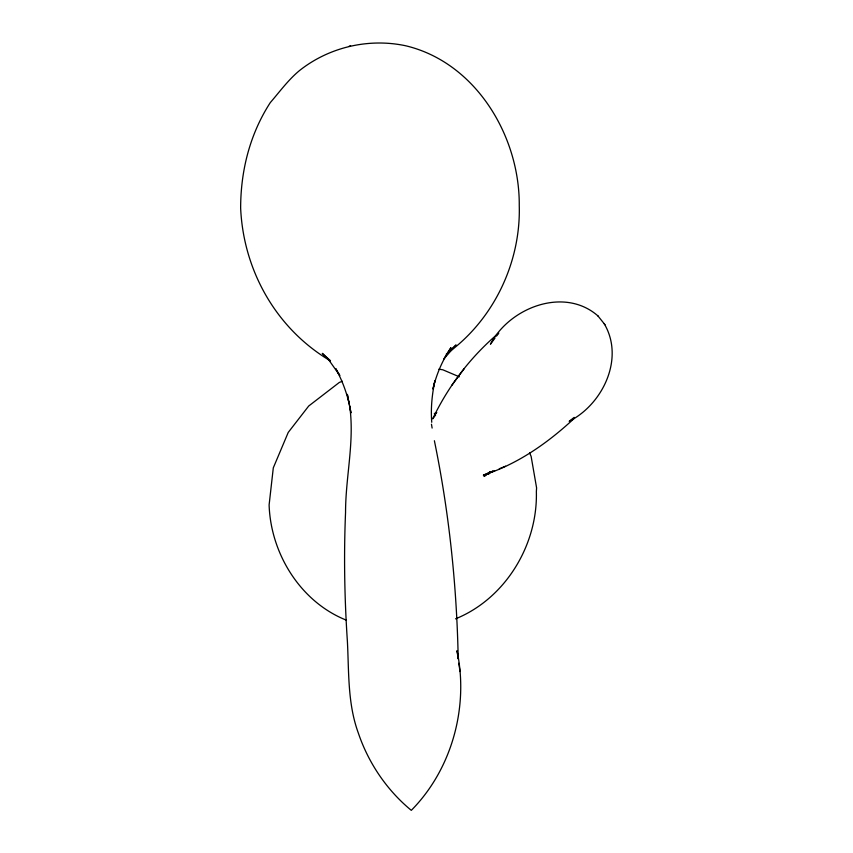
<?xml version="1.0" encoding="UTF-8"?>
<svg xmlns="http://www.w3.org/2000/svg" width="853" height="853" viewBox="0 0 853 853"><rect width="100%" height="100%" fill="white"/><g stroke="black" fill="none" stroke-linecap="round" stroke-linejoin="round"><path stroke-width="1.28" d="M496.51 336.071L498.781 333.022C470.952 356.458 448.283 386.046 432.695 418.866L435.691 414.857M489.899 472.221L488.428 474.257L490.112 472.295M464.16 368.741L451.834 385.289M494.985 338.108L490.443 344.207C509.572 307.56 564.228 286.309 597.932 315.909L598.166 316.164M573.749 418.844C547.519 443.091 517.686 464.128 483.352 475.121L493.023 471.08L488.204 473.319L484.046 476.464L489.867 471.869M451.237 349.272L456.088 344.932L443.709 359.124L450.96 347.693C442.462 360.222 436.416 374.307 432.951 389.032L434.913 380.822C432.034 394.417 430.648 408.395 431.746 422.267M446.279 354.059C493.215 320.579 520.916 262.895 519.253 205.552C519.797 136.608 476.347 63.25 406.764 46.03L404.482 45.518C367.899 38.118 328.895 47.32 299.606 70.479C288.421 79.692 279.731 91.666 270.284 102.616C249.876 134.113 240.674 170.771 240.642 208.079C243.404 270.614 276.308 328.927 330.495 360.915M574.154 417.394L569.186 421.329C602.911 404.162 624.748 358.313 604.191 323.692M455.545 618.841C505.381 598.614 537.827 544.992 536.356 491.648L536.601 487.916L531.12 456.355L529.532 452.836M436.576 412.703L434.284 413.694L436.715 412.713M499.282 468.787L505.562 466.196M489.025 473.074L494.761 470.707M342.32 381.238L339.281 382.475L308.701 406.028L288.229 432.439L273.301 467.849L269.111 504.923C270.71 553.672 300.469 601.93 346.414 620.184M349.09 46.275L350.583 45.753M438.868 369.189L442.803 369.786L459.309 376.802M330.164 360.414L322.285 353.345L329.322 360.68L339.825 375.501L335.751 368.667C343.311 382.4 348.472 397.391 350.946 412.863L347.342 394.342L348.802 401.944M597.932 315.909L605.001 324.726M434.38 440.724C449.126 512.504 456.813 585.691 458.21 658.942L456.995 650.722C468.937 707.041 451.919 769.246 411.306 810.35C386.867 790.219 368.421 762.966 358.313 732.994C347.555 703.586 348.984 672.26 347.406 641.605C344.516 598.635 343.748 555.516 345.55 512.493C345.518 477.211 354.603 442.067 349.794 406.849M431.469 424.218L432.119 428.078M458.786 663.229L460.023 671.556"/></g></svg>
